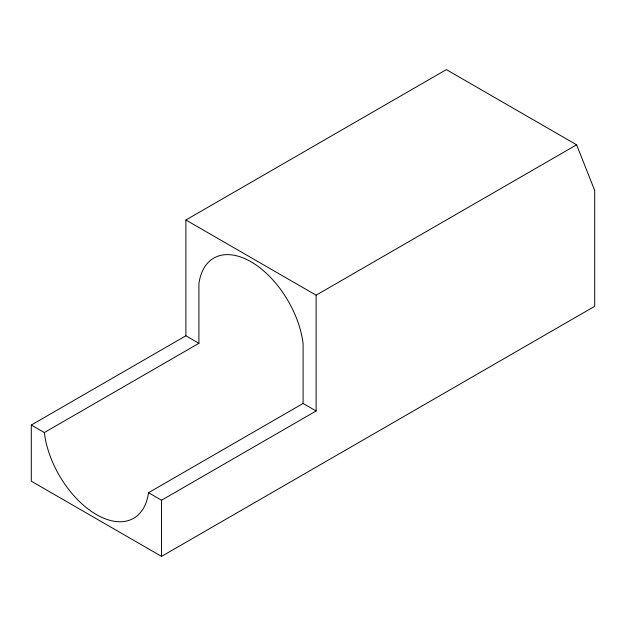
<?xml version="1.0" encoding="UTF-8"?>
<svg xmlns="http://www.w3.org/2000/svg" width="626" height="626" viewBox="0 0 626 626"><rect width="100%" height="100%" fill="white"/><g stroke="black" fill="none" stroke-linecap="round" stroke-linejoin="round"><path stroke-width="0.94" d="M185.891 335.786L185.891 219.992L446.361 69.611L576.601 144.802L594.7 190.515L594.7 306.302L161.539 556.389L31.3 481.198L31.3 425.038L185.891 335.786L198.911 343.306L198.911 283.672A74.463 42.991 60 0 1 251.01 261.801A74.463 42.991 60 0 1 303.101 343.83L303.101 403.457L148.511 492.709A74.463 42.991 60 0 1 96.42 514.58A74.463 42.991 60 0 1 44.329 432.558L31.3 425.038M44.321 432.55L198.911 343.306M185.891 219.992L316.122 295.182L576.601 144.802M148.511 492.709L161.539 500.229L316.122 410.977L316.122 295.182M303.101 403.457L316.122 410.977M161.539 500.229L161.539 556.389"/></g></svg>
